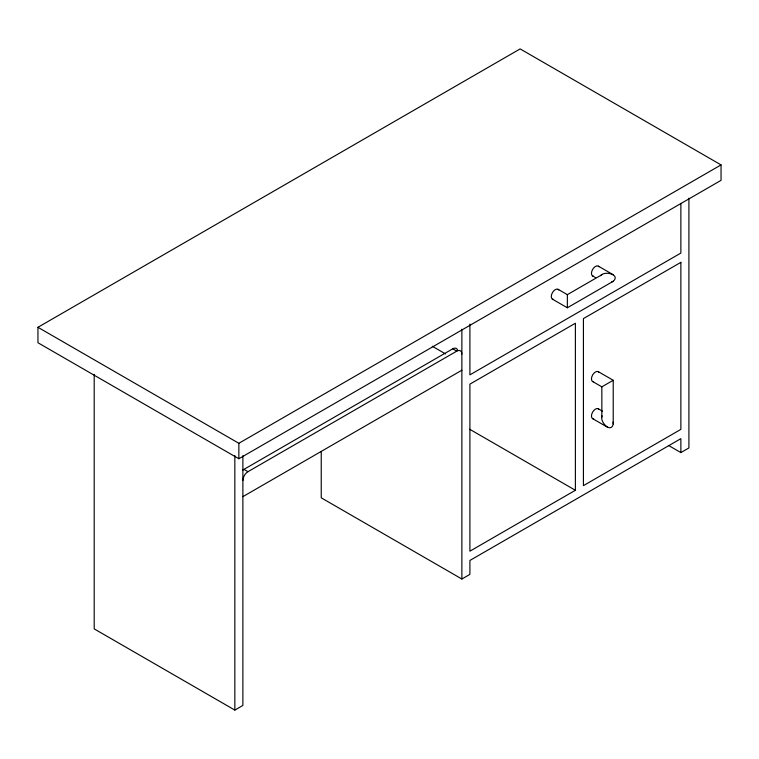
<?xml version="1.0" encoding="UTF-8"?>
<svg xmlns="http://www.w3.org/2000/svg" width="759" height="759" viewBox="0 0 759 759"><rect width="100%" height="100%" fill="white"/><g stroke="black" fill="none" stroke-linecap="round" stroke-linejoin="round"><path stroke-width="1.14" d="M598.32 371.682L613.215 380.278L613.215 423.958C611.28 433.854 599.373 421.957 602.048 415.809M600.578 275.697C604.562 270.308 620.824 274.673 613.215 281.295L567.352 307.774L552.457 299.179M37.95 327.3L520.143 48.908L721.05 164.902L721.05 180.348L238.857 458.74L37.95 342.745L37.95 327.3L238.857 443.294L721.05 164.902M242.624 470.333A7.182 4.146 -60 0 1 243.943 469.375L452.772 348.808A7.182 4.146 -60 0 1 457.468 349.719M242.88 480.494A7.182 4.146 -60 0 1 247.956 471.7L456.795 351.123A7.182 4.146 -60 0 1 461.87 354.055M558.14 289.331L567.352 294.653L601.849 274.739M242.88 496.652L461.87 370.221M592.637 381.521L601.849 386.843L613.215 380.278M575.388 490.276L469.906 551.176L469.906 384.139L575.388 323.239L575.388 490.276L469.65 429.233M94.201 374.415L94.201 628.888L234.844 710.092L242.88 705.453L242.88 455.675M321.237 451.652L321.237 497.819L461.87 579.013L469.906 574.373L469.906 560.455L680.87 438.664L680.87 452.582L688.906 447.943L688.906 198.203M611.555 282.035L613.215 281.295M598.32 266.134L613.215 274.739M592.637 275.972L595.711 277.747M668.546 445.467L680.87 452.582M598.32 408.797L602.418 411.16M592.637 418.645L607.532 427.241M452.772 348.808L456.795 351.123M432.269 346.246L445.571 353.931M243.943 469.375L247.956 471.7M613.025 422.146L613.215 423.958M680.87 203.45L680.87 253.06L469.906 374.861L469.906 324.065M601.849 386.843L601.849 417.403M567.352 294.653L567.352 307.774M461.87 329.245L461.87 579.013M238.857 443.294L238.857 458.74M234.844 455.618L234.844 710.092M593.472 381.777A5.683 3.283 -60 0 1 592.637 374.955A5.683 3.283 -60 0 1 598.955 372.271M593.472 418.902A5.683 3.283 -60 0 1 592.637 412.08A5.683 3.283 -60 0 1 598.955 409.395M553.292 299.435A5.683 3.283 -60 0 1 552.457 292.613A5.683 3.283 -60 0 1 558.776 289.929M593.472 276.238A5.683 3.283 -60 0 1 592.637 269.417A5.683 3.283 -60 0 1 598.955 266.722M680.87 262.348L583.424 318.6L583.424 485.637L680.87 429.376L680.87 262.348"/></g></svg>
